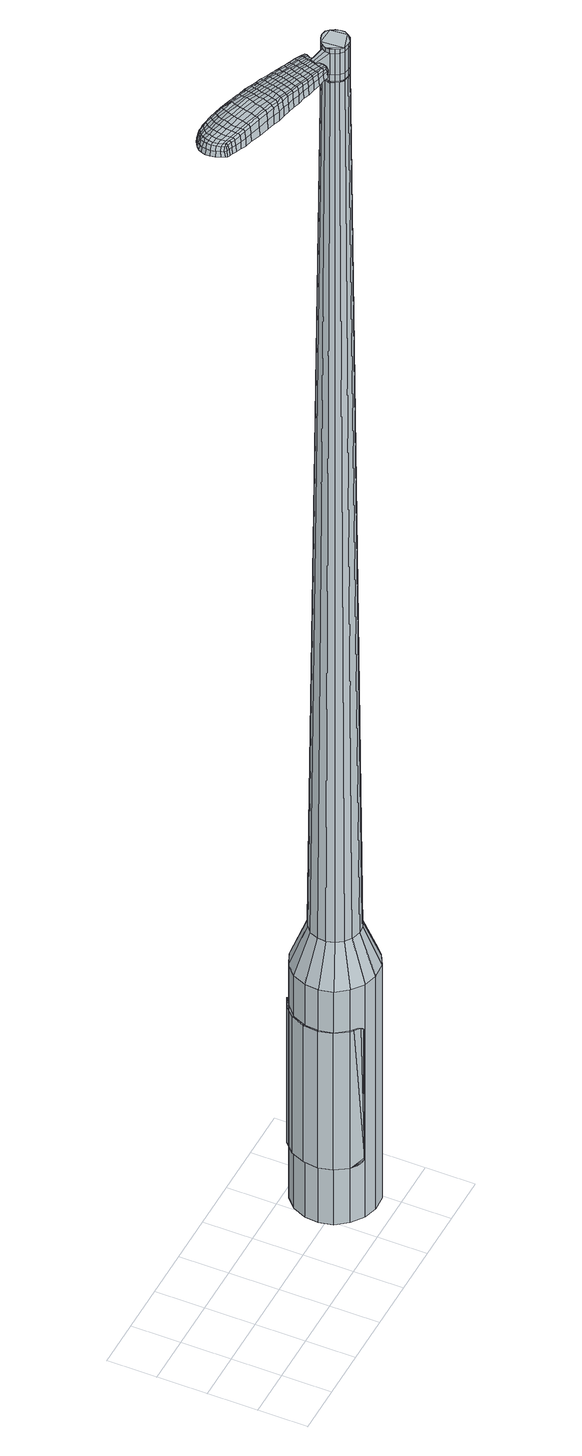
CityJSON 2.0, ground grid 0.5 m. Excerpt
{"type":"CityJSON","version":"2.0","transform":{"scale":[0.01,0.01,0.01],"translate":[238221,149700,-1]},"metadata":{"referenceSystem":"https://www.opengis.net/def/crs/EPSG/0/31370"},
"CityObjects":{
"object1":{"type":"GenericCityObject","attributes":{"cluster":1022,"mean_distance_to_centroid":0.254,"new_centroid_x":238223.39,"new_centroid_y":149700.61,"mean_distance_to_camera":6.33,"H1":35.44,"H2":22.67,"Z_final":110.76,"cluster2":-1,"proj_x":238223.89,"proj_y":149698.76,"id_line":48023,"bearing_l":74.72,"distance":1.91,"orientation":"left","G_obj":164.72},"geometry":[{"type":"MultiSurface","lod":"2","boundaries":[[[0,1,2,3]],[[1,4,5,2]],[[4,6,7,5]],[[6,8,9,7]],[[8,10,11,9]],[[10,12,13,11]],[[12,14,15,13]],[[14,16,17,15]],[[16,18,19,17]],[[18,20,21,19]],[[20,22,23,21]],[[22,24,25,23]],[[24,26,27,25]],[[26,28,29,27]],[[28,30,31,29]],[[30,32,33,31]],[[32,34,35,33]],[[34,0,3,35]],[[36,37,38,39]],[[38,40,41,42]],[[41,43,42]],[[42,44,45,46]],[[45,47,46]],[[46,48,49,50]],[[49,51,50]],[[42,46,50,38]],[[50,52,39,38]],[[53,36,39]],[[2,5,7,35]],[[7,9,11,15]],[[11,13,15]],[[15,17,19,23]],[[19,21,23]],[[23,25,27,31]],[[27,29,31]],[[15,23,31,7]],[[31,33,35,7]],[[3,2,35]],[[1,0,54,55]],[[0,34,56,54]],[[34,32,57,56]],[[32,30,58,57]],[[30,28,59,58]],[[28,26,60,59]],[[26,24,61,60]],[[24,22,62,61]],[[22,20,63,62]],[[20,18,64,63]],[[18,16,65,64]],[[16,14,66,65]],[[14,12,67,66]],[[12,10,68,67]],[[10,8,69,68]],[[8,6,70,69]],[[6,4,71,70]],[[4,1,55,71]],[[55,54,72,73]],[[54,56,74,72]],[[56,57,75,74]],[[57,58,76,75]],[[58,59,77,76]],[[59,60,78,77]],[[60,61,79,78]],[[61,62,80,79]],[[62,63,81,80]],[[63,64,82,81]],[[64,65,83,82]],[[65,66,84,83]],[[66,67,85,84]],[[67,68,86,85]],[[68,69,87,86]],[[69,70,88,87]],[[70,71,89,88]],[[71,55,73,89]],[[72,90,91,73]],[[92,93,90,72]],[[75,94,93,92]],[[95,96,94,75]],[[97,98,96,95]],[[99,100,98,97]],[[101,102,100,99]],[[103,104,102,101]],[[105,106,104,103]],[[107,108,106,105]],[[83,109,108,107]],[[84,110,109,83]],[[111,112,110,84]],[[113,114,112,111]],[[115,116,114,113]],[[117,118,116,115]],[[119,120,118,117]],[[73,91,120,119]],[[121,122,123,124]],[[125,121,124,126]],[[127,125,126,128]],[[129,127,128,130]],[[131,129,130,132]],[[133,131,132,134]],[[135,133,134,136]],[[137,135,136,138]],[[139,137,138,140]],[[141,139,140,142]],[[143,141,142,144]],[[145,143,144,146]],[[147,145,146,148]],[[149,147,148,150]],[[151,149,150,152]],[[153,151,152,154]],[[74,92,72]],[[74,75,92]],[[76,95,75]],[[76,77,97,95]],[[77,78,99,97]],[[78,79,101,99]],[[79,80,103,101]],[[80,81,105,103]],[[81,82,107,105]],[[82,83,107]],[[85,111,84]],[[85,86,113,111]],[[86,87,115,113]],[[87,88,117,115]],[[88,89,119,117]],[[89,73,119]],[[155,120,91]],[[155,156,118,120]],[[156,157,116,118]],[[157,158,114,116]],[[158,159,112,114]],[[159,110,112]],[[160,108,109]],[[160,161,106,108]],[[161,162,104,106]],[[162,163,102,104]],[[163,164,100,102]],[[164,165,98,100]],[[165,166,96,98]],[[166,94,96]],[[167,93,94]],[[167,90,93]],[[39,52,153,168]],[[91,90,169,154]],[[53,39,168,122]],[[90,167,123,169]],[[36,53,122,121]],[[167,94,124,123]],[[37,36,121,125]],[[94,166,126,124]],[[38,37,125,127]],[[166,165,128,126]],[[40,38,127,129]],[[165,164,130,128]],[[41,40,129,131]],[[164,163,132,130]],[[43,41,131,133]],[[163,162,134,132]],[[42,43,133,135]],[[162,161,136,134]],[[44,42,135,137]],[[161,160,138,136]],[[45,44,137,139]],[[160,109,140,138]],[[47,45,139,141]],[[109,110,142,140]],[[46,47,141,143]],[[110,159,144,142]],[[48,46,143,145]],[[159,158,146,144]],[[49,48,145,147]],[[158,157,148,146]],[[51,49,147,149]],[[157,156,150,148]],[[50,51,149,151]],[[156,155,152,150]],[[52,50,151,153]],[[155,91,154,152]],[[153,154,170,171]],[[154,169,172,170]],[[169,123,173,172]],[[123,122,174,173]],[[122,168,175,174]],[[168,153,171,175]],[[176,177,178,179]],[[180,176,179,181]],[[176,180,182,183]],[[177,176,183,184]],[[185,186,187,188]],[[189,185,188,190]],[[185,189,191,192]],[[186,185,192,193]],[[194,195,196,197]],[[198,194,197,199]],[[194,198,200,201]],[[195,194,201,202]],[[203,204,205,206]],[[207,203,206,208]],[[203,207,209,210]],[[204,203,210,211]],[[212,213,214,215]],[[216,212,215,217]],[[212,216,218,219]],[[213,212,219,220]],[[221,222,223,224]],[[225,221,224,226]],[[221,225,227,228]],[[222,221,228,229]],[[230,231,232,233]],[[222,230,233,223]],[[230,222,229,234]],[[231,230,234,235]],[[236,237,238,239]],[[231,236,239,232]],[[236,231,235,240]],[[237,236,240,241]],[[242,180,181,243]],[[237,242,243,238]],[[242,237,241,244]],[[180,242,244,182]],[[245,246,247,248]],[[249,245,248,250]],[[245,249,251,252]],[[246,245,252,253]],[[254,255,256,257]],[[246,254,257,247]],[[254,246,253,258]],[[255,254,258,259]],[[260,261,262,263]],[[255,260,263,256]],[[260,255,259,264]],[[261,260,264,265]],[[266,267,268,269]],[[261,266,269,262]],[[266,261,265,270]],[[267,266,270,271]],[[272,177,184,273]],[[267,272,273,268]],[[272,267,271,274]],[[177,272,274,178]],[[275,276,277,278]],[[279,275,278,280]],[[275,279,281,282]],[[276,275,282,283]],[[284,285,286,287]],[[276,284,287,277]],[[284,276,283,288]],[[285,284,288,289]],[[290,291,292,293]],[[285,290,293,286]],[[290,285,289,294]],[[291,290,294,295]],[[296,189,190,297]],[[291,296,297,292]],[[296,291,295,298]],[[189,296,298,191]],[[299,300,301,302]],[[303,299,302,304]],[[299,303,305,306]],[[300,299,306,307]],[[308,309,310,311]],[[300,308,311,301]],[[308,300,307,312]],[[309,308,312,313]],[[314,315,316,317]],[[309,314,317,310]],[[314,309,313,318]],[[315,314,318,319]],[[320,321,322,323]],[[315,320,323,316]],[[320,315,319,324]],[[321,320,324,325]],[[326,186,193,327]],[[321,326,327,322]],[[326,321,325,328]],[[186,326,328,187]],[[329,215,214,330]],[[331,329,330,332]],[[329,331,333,334]],[[215,329,334,217]],[[335,331,332,336]],[[337,335,336,338]],[[335,337,339,340]],[[331,335,340,333]],[[341,337,338,342]],[[343,341,342,344]],[[341,343,345,346]],[[337,341,346,339]],[[347,343,344,348]],[[349,347,348,350]],[[347,349,351,352]],[[343,347,352,345]],[[353,349,350,354]],[[204,353,354,205]],[[353,204,211,355]],[[349,353,355,351]],[[356,357,202,201]],[[358,356,201,200]],[[356,358,359,360]],[[357,356,360,361]],[[362,363,361,360]],[[364,362,360,359]],[[362,364,365,366]],[[363,362,366,367]],[[368,369,367,366]],[[370,368,366,365]],[[368,370,371,372]],[[369,368,372,373]],[[374,375,373,372]],[[376,374,372,371]],[[374,376,209,207]],[[375,374,207,208]],[[377,378,379,380]],[[279,377,380,281]],[[377,279,280,381]],[[378,377,381,382]],[[383,198,199,384]],[[378,383,384,379]],[[383,378,382,385]],[[198,383,385,200]],[[386,387,388,389]],[[225,386,389,227]],[[386,225,226,390]],[[387,386,390,391]],[[392,393,394,395]],[[387,392,395,388]],[[392,387,391,396]],[[393,392,396,397]],[[398,195,202,399]],[[393,398,399,394]],[[398,393,397,400]],[[195,398,400,196]],[[401,402,403,404]],[[183,401,404,184]],[[401,183,182,405]],[[402,401,405,406]],[[407,408,409,410]],[[402,407,410,403]],[[407,402,406,411]],[[408,407,411,412]],[[413,206,205,414]],[[408,413,414,409]],[[413,408,412,415]],[[206,413,415,208]],[[416,417,418,419]],[[188,416,419,190]],[[416,188,187,420]],[[417,416,420,421]],[[422,210,209,423]],[[417,422,423,418]],[[422,417,421,424]],[[210,422,424,211]],[[425,426,427,428]],[[303,425,428,305]],[[425,303,304,429]],[[426,425,429,430]],[[431,216,217,432]],[[426,431,432,427]],[[431,426,430,433]],[[216,431,433,218]],[[434,435,436,437]],[[249,434,437,251]],[[434,249,250,438]],[[435,434,438,439]],[[440,441,442,443]],[[435,440,443,436]],[[440,435,439,444]],[[441,440,444,445]],[[446,213,220,447]],[[441,446,447,442]],[[446,441,445,448]],[[213,446,448,214]],[[449,450,439,438]],[[248,449,438,250]],[[449,248,247,451]],[[450,449,451,452]],[[453,454,445,444]],[[450,453,444,439]],[[453,450,452,455]],[[454,453,455,456]],[[457,330,214,448]],[[454,457,448,445]],[[457,454,456,458]],[[330,457,458,332]],[[459,460,461,462]],[[306,459,462,307]],[[459,306,305,428]],[[460,459,428,427]],[[463,334,333,464]],[[460,463,464,461]],[[463,460,427,432]],[[334,463,432,217]],[[465,466,452,451]],[[257,465,451,247]],[[465,257,256,467]],[[466,465,467,468]],[[469,470,456,455]],[[466,469,455,452]],[[469,466,468,471]],[[470,469,471,472]],[[473,336,332,458]],[[470,473,458,456]],[[473,470,472,474]],[[336,473,474,338]],[[475,476,477,478]],[[312,475,478,313]],[[475,312,307,462]],[[476,475,462,461]],[[479,340,339,480]],[[476,479,480,477]],[[479,476,461,464]],[[340,479,464,333]],[[481,482,468,467]],[[263,481,467,256]],[[481,263,262,483]],[[482,481,483,484]],[[485,486,472,471]],[[482,485,471,468]],[[485,482,484,487]],[[486,485,487,488]],[[489,342,338,474]],[[486,489,474,472]],[[489,486,488,490]],[[342,489,490,344]],[[491,492,493,494]],[[318,491,494,319]],[[491,318,313,478]],[[492,491,478,477]],[[495,346,345,496]],[[492,495,496,493]],[[495,492,477,480]],[[346,495,480,339]],[[497,498,484,483]],[[269,497,483,262]],[[497,269,268,499]],[[498,497,499,500]],[[501,502,488,487]],[[498,501,487,484]],[[501,498,500,503]],[[502,501,503,504]],[[505,348,344,490]],[[502,505,490,488]],[[505,502,504,506]],[[348,505,506,350]],[[507,508,509,510]],[[324,507,510,325]],[[507,324,319,494]],[[508,507,494,493]],[[511,352,351,512]],[[508,511,512,509]],[[511,508,493,496]],[[352,511,496,345]],[[513,514,500,499]],[[273,513,499,268]],[[513,273,184,404]],[[514,513,404,403]],[[515,516,504,503]],[[514,515,503,500]],[[515,514,403,410]],[[516,515,410,409]],[[517,354,350,506]],[[516,517,506,504]],[[517,516,409,414]],[[354,517,414,205]],[[518,519,421,420]],[[328,518,420,187]],[[518,328,325,510]],[[519,518,510,509]],[[520,355,211,424]],[[519,520,424,421]],[[520,519,509,512]],[[355,520,512,351]],[[521,522,382,381]],[[278,521,381,280]],[[521,278,277,523]],[[522,521,523,524]],[[525,358,200,385]],[[522,525,385,382]],[[525,522,524,526]],[[358,525,526,359]],[[527,528,529,530]],[[228,527,530,229]],[[527,228,227,389]],[[528,527,389,388]],[[531,532,533,534]],[[528,531,534,529]],[[531,528,388,395]],[[532,531,395,394]],[[535,357,361,536]],[[532,535,536,533]],[[535,532,394,399]],[[357,535,399,202]],[[537,538,524,523]],[[287,537,523,277]],[[537,287,286,539]],[[538,537,539,540]],[[541,364,359,526]],[[538,541,526,524]],[[541,538,540,542]],[[364,541,542,365]],[[543,544,545,546]],[[234,543,546,235]],[[543,234,229,530]],[[544,543,530,529]],[[547,548,549,550]],[[544,547,550,545]],[[547,544,529,534]],[[548,547,534,533]],[[551,363,367,552]],[[548,551,552,549]],[[551,548,533,536]],[[363,551,536,361]],[[553,554,540,539]],[[293,553,539,286]],[[553,293,292,555]],[[554,553,555,556]],[[557,370,365,542]],[[554,557,542,540]],[[557,554,556,558]],[[370,557,558,371]],[[559,560,561,562]],[[240,559,562,241]],[[559,240,235,546]],[[560,559,546,545]],[[563,564,565,566]],[[560,563,566,561]],[[563,560,545,550]],[[564,563,550,549]],[[567,369,373,568]],[[564,567,568,565]],[[567,564,549,552]],[[369,567,552,367]],[[569,570,556,555]],[[297,569,555,292]],[[569,297,190,419]],[[570,569,419,418]],[[571,376,371,558]],[[570,571,558,556]],[[571,570,418,423]],[[376,571,423,209]],[[572,573,406,405]],[[244,572,405,182]],[[572,244,241,562]],[[573,572,562,561]],[[574,575,412,411]],[[573,574,411,406]],[[574,573,561,566]],[[575,574,566,565]],[[576,375,208,415]],[[575,576,415,412]],[[576,575,565,568]],[[375,576,568,373]],[[577,578,579,580]],[[580,579,581,582]],[[583,581,579,584]],[[584,579,578,585]],[[586,587,588,589]],[[589,588,590,591]],[[592,590,588,593]],[[593,588,587,594]],[[595,596,597,598]],[[598,597,599,600]],[[601,599,597,602]],[[602,597,596,603]],[[604,605,606,607]],[[607,606,608,609]],[[610,608,606,611]],[[611,606,605,612]],[[613,614,615,616]],[[616,615,617,618]],[[619,617,615,620]],[[620,615,614,621]],[[622,623,624,625]],[[625,624,626,627]],[[628,626,624,629]],[[629,624,623,630]],[[631,632,633,634]],[[634,633,623,622]],[[630,623,633,635]],[[635,633,632,636]],[[637,638,639,640]],[[640,639,632,631]],[[636,632,639,641]],[[641,639,638,642]],[[582,581,643,644]],[[644,643,638,637]],[[642,638,643,645]],[[645,643,581,583]],[[646,647,648,649]],[[649,648,650,651]],[[652,650,648,653]],[[653,648,647,654]],[[655,656,657,658]],[[658,657,647,646]],[[654,647,657,659]],[[659,657,656,660]],[[661,662,663,664]],[[664,663,656,655]],[[660,656,663,665]],[[665,663,662,666]],[[667,668,669,670]],[[670,669,662,661]],[[666,662,669,671]],[[671,669,668,672]],[[585,578,673,674]],[[674,673,668,667]],[[672,668,673,675]],[[675,673,578,577]],[[676,677,678,679]],[[679,678,680,681]],[[682,680,678,683]],[[683,678,677,684]],[[685,686,687,688]],[[688,687,677,676]],[[684,677,687,689]],[[689,687,686,690]],[[691,692,693,694]],[[694,693,686,685]],[[690,686,693,695]],[[695,693,692,696]],[[591,590,697,698]],[[698,697,692,691]],[[696,692,697,699]],[[699,697,590,592]],[[700,701,702,703]],[[703,702,704,705]],[[706,704,702,707]],[[707,702,701,708]],[[709,710,711,712]],[[712,711,701,700]],[[708,701,711,713]],[[713,711,710,714]],[[715,716,717,718]],[[718,717,710,709]],[[714,710,717,719]],[[719,717,716,720]],[[721,722,723,724]],[[724,723,716,715]],[[720,716,723,725]],[[725,723,722,726]],[[594,587,727,728]],[[728,727,722,721]],[[726,722,727,729]],[[729,727,587,586]],[[613,616,730,731]],[[731,730,732,733]],[[734,732,730,735]],[[735,730,616,618]],[[733,732,736,737]],[[737,736,738,739]],[[740,738,736,741]],[[741,736,732,734]],[[739,738,742,743]],[[743,742,744,745]],[[746,744,742,747]],[[747,742,738,740]],[[745,744,748,749]],[[749,748,750,751]],[[752,750,748,753]],[[753,748,744,746]],[[751,750,754,755]],[[755,754,605,604]],[[612,605,754,756]],[[756,754,750,752]],[[603,757,758,602]],[[602,758,759,601]],[[760,759,758,761]],[[761,758,757,762]],[[762,763,764,761]],[[761,764,765,760]],[[766,765,764,767]],[[767,764,763,768]],[[768,769,770,767]],[[767,770,771,766]],[[772,771,770,773]],[[773,770,769,774]],[[774,775,776,773]],[[773,776,777,772]],[[610,777,776,608]],[[608,776,775,609]],[[778,779,780,781]],[[781,780,680,682]],[[681,680,780,782]],[[782,780,779,783]],[[600,599,784,785]],[[785,784,779,778]],[[783,779,784,786]],[[786,784,599,601]],[[787,788,789,790]],[[790,789,626,628]],[[627,626,789,791]],[[791,789,788,792]],[[793,794,795,796]],[[796,795,788,787]],[[792,788,795,797]],[[797,795,794,798]],[[603,596,799,800]],[[800,799,794,793]],[[798,794,799,801]],[[801,799,596,595]],[[802,803,804,805]],[[805,804,584,585]],[[583,584,804,806]],[[806,804,803,807]],[[808,809,810,811]],[[811,810,803,802]],[[807,803,810,812]],[[812,810,809,813]],[[604,607,814,815]],[[815,814,809,808]],[[813,809,814,816]],[[816,814,607,609]],[[817,818,819,820]],[[820,819,589,591]],[[586,589,819,821]],[[821,819,818,822]],[[610,611,823,824]],[[824,823,818,817]],[[822,818,823,825]],[[825,823,611,612]],[[826,827,704,828]],[[828,704,706]],[[705,704,827,829]],[[618,617,830,831]],[[831,830,827,826]],[[829,827,830,832]],[[832,830,617,619]],[[833,834,835,836]],[[836,835,650,652]],[[651,650,835,837]],[[835,834,837]],[[838,839,840,841]],[[841,840,834,833]],[[837,834,840,842]],[[842,840,839,843]],[[621,614,844,845]],[[845,844,839,838]],[[843,839,844,846]],[[846,844,614,613]],[[847,848,837]],[[837,848,649,651]],[[646,649,848,849]],[[849,848,847,850]],[[843,851,852,842]],[[842,852,847,837]],[[850,847,852,853]],[[853,852,851,854]],[[613,731,855,846]],[[846,855,851,843]],[[854,851,855,856]],[[856,855,731,733]],[[857,858,859,860]],[[860,859,707,708]],[[706,707,859,828]],[[828,859,858,826]],[[734,735,861,862]],[[862,861,858,857]],[[826,858,861,831]],[[831,861,735,618]],[[850,863,864,849]],[[849,864,658,646]],[[655,658,864,865]],[[865,864,863,866]],[[854,867,868,853]],[[853,868,863,850]],[[866,863,868,869]],[[869,868,867,870]],[[733,737,871,856]],[[856,871,867,854]],[[870,867,871,872]],[[872,871,737,739]],[[873,874,875,876]],[[876,875,713,714]],[[708,713,875,860]],[[860,875,874,857]],[[740,741,877,878]],[[878,877,874,873]],[[857,874,877,862]],[[862,877,741,734]],[[866,879,880,865]],[[865,880,664,655]],[[661,664,880,881]],[[881,880,879,882]],[[870,883,884,869]],[[869,884,879,866]],[[882,879,884,885]],[[885,884,883,886]],[[739,743,887,872]],[[872,887,883,870]],[[886,883,887,888]],[[888,887,743,745]],[[889,890,891,892]],[[892,891,719,720]],[[714,719,891,876]],[[876,891,890,873]],[[746,747,893,894]],[[894,893,890,889]],[[873,890,893,878]],[[878,893,747,740]],[[882,895,896,881]],[[881,896,670,661]],[[667,670,896,897]],[[897,896,895,898]],[[886,899,900,885]],[[885,900,895,882]],[[898,895,900,901]],[[901,900,899,902]],[[745,749,903,888]],[[888,903,899,886]],[[902,899,903,904]],[[904,903,749,751]],[[905,906,907,908]],[[908,907,725,726]],[[720,725,907,892]],[[892,907,906,889]],[[752,753,909,910]],[[910,909,906,905]],[[889,906,909,894]],[[894,909,753,746]],[[898,911,912,897]],[[897,912,674,667]],[[585,674,912,805]],[[805,912,911,802]],[[902,913,914,901]],[[901,914,911,898]],[[802,911,914,811]],[[811,914,913,808]],[[751,755,915,904]],[[904,915,913,902]],[[808,913,915,815]],[[815,915,755,604]],[[822,916,917,821]],[[821,917,729,586]],[[726,729,917,908]],[[908,917,916,905]],[[612,756,918,825]],[[825,918,916,822]],[[905,916,918,910]],[[910,918,756,752]],[[783,919,920,782]],[[782,920,679,681]],[[676,679,920,921]],[[921,920,919,922]],[[601,759,923,786]],[[786,923,919,783]],[[922,919,923,924]],[[924,923,759,760]],[[925,926,927,928]],[[928,927,629,630]],[[628,629,927,790]],[[790,927,926,787]],[[929,930,931,932]],[[932,931,926,925]],[[787,926,931,796]],[[796,931,930,793]],[[762,757,933,934]],[[934,933,930,929]],[[793,930,933,800]],[[800,933,757,603]],[[922,935,936,921]],[[921,936,688,676]],[[685,688,936,937]],[[937,936,935,938]],[[760,765,939,924]],[[924,939,935,922]],[[938,935,939,940]],[[940,939,765,766]],[[941,942,943,944]],[[944,943,635,636]],[[630,635,943,928]],[[928,943,942,925]],[[945,946,947,948]],[[948,947,942,941]],[[925,942,947,932]],[[932,947,946,929]],[[768,763,949,950]],[[950,949,946,945]],[[929,946,949,934]],[[934,949,763,762]],[[938,951,952,937]],[[937,952,694,685]],[[691,694,952,953]],[[953,952,951,954]],[[766,771,955,940]],[[940,955,951,938]],[[954,951,955,956]],[[956,955,771,772]],[[957,958,959,960]],[[960,959,641,642]],[[636,641,959,944]],[[944,959,958,941]],[[961,962,963,964]],[[964,963,958,957]],[[941,958,963,948]],[[948,963,962,945]],[[774,769,965,966]],[[966,965,962,961]],[[945,962,965,950]],[[950,965,769,768]],[[954,967,968,953]],[[953,968,698,691]],[[591,698,968,820]],[[820,968,967,817]],[[772,777,969,956]],[[956,969,967,954]],[[817,967,969,824]],[[824,969,777,610]],[[807,970,971,806]],[[806,971,645,583]],[[642,645,971,960]],[[960,971,970,957]],[[813,972,973,812]],[[812,973,970,807]],[[957,970,973,964]],[[964,973,972,961]],[[609,775,974,816]],[[816,974,972,813]],[[961,972,974,966]],[[966,974,775,774]],[[577,580,179,178]],[[580,582,181,179]],[[592,593,192,191]],[[593,594,193,192]],[[595,598,197,196]],[[598,600,199,197]],[[619,620,219,218]],[[620,621,220,219]],[[622,625,224,223]],[[625,627,226,224]],[[631,634,233,232]],[[634,622,223,233]],[[637,640,239,238]],[[640,631,232,239]],[[582,644,243,181]],[[644,637,238,243]],[[652,653,252,251]],[[653,654,253,252]],[[654,659,258,253]],[[659,660,259,258]],[[660,665,264,259]],[[665,666,265,264]],[[666,671,270,265]],[[671,672,271,270]],[[672,675,274,271]],[[675,577,178,274]],[[682,683,282,281]],[[683,684,283,282]],[[684,689,288,283]],[[689,690,289,288]],[[690,695,294,289]],[[695,696,295,294]],[[696,699,298,295]],[[699,592,191,298]],[[700,703,302,301]],[[703,705,304,302]],[[709,712,311,310]],[[712,700,301,311]],[[715,718,317,316]],[[718,709,310,317]],[[721,724,323,322]],[[724,715,316,323]],[[594,728,327,193]],[[728,721,322,327]],[[778,781,380,379]],[[781,682,281,380]],[[600,785,384,199]],[[785,778,379,384]],[[627,791,390,226]],[[791,792,391,390]],[[792,797,396,391]],[[797,798,397,396]],[[798,801,400,397]],[[801,595,196,400]],[[705,429,304]],[[705,829,430,429]],[[829,832,433,430]],[[832,619,218,433]],[[833,836,437,436]],[[836,652,251,437]],[[838,841,443,442]],[[841,833,436,443]],[[621,845,447,220]],[[845,838,442,447]],[[975,976,977,978]],[[979,980,978,977]],[[981,982,983,984]],[[985,986,987,988]],[[976,989,990,977]],[[991,979,977,990]],[[992,981,984,993]],[[994,995,986,985]],[[989,996,997,990]],[[997,998,991,990]],[[999,992,993,1000]],[[1001,995,994,1002]],[[996,1003,1004,997]],[[1004,1005,998,997]],[[1006,999,1000,1007]],[[1008,1001,1002,1009]],[[1010,1011,1012,1013]],[[1014,1015,1011,1010]],[[1014,1016,1017,1015]],[[1016,1018,1019,1017]],[[1020,1021,1022,1023]],[[1024,1025,1021,1020]],[[1026,1027,1025,1024]],[[1028,1029,1027,1026]],[[1023,1012,1011,1020]],[[1020,1011,1015,1024]],[[1015,1017,1026,1024]],[[1017,1019,1028,1026]],[[984,983,980,979]],[[993,984,979,991]],[[998,1000,993,991]],[[1005,1007,1000,998]],[[985,988,982,981]],[[994,985,981,992]],[[1002,994,992,999]],[[1009,1002,999,1006]],[[986,1010,1013,987]],[[995,1014,1010,986]],[[1016,1014,995,1001]],[[1018,1016,1001,1008]],[[1030,1031,1032,1033]],[[1032,1034,1035,1036]],[[1032,1036,1037,1038]],[[1032,1038,1033]],[[1039,1030,1033,1040]],[[1041,1040,1033,1042]],[[1043,1042,1033]],[[1044,1032,1031,1045]],[[1046,1044,1045,1047]],[[1048,1046,1047,1049]],[[1050,1048,1049,1051]],[[1052,1050,1051,1053]],[[1053,1054,1055,1056]],[[1053,1056,1057,1058]],[[1053,1058,1059,1060]],[[1059,1061,1062,1063]],[[1059,1063,1064,1065]],[[1059,1065,1060]],[[1053,1060,1052]],[[1066,1067,1031,1030]],[[1068,1069,1034,1032]],[[1070,1071,1043,1033]],[[1067,1072,1045,1031]],[[1073,1068,1032,1044]],[[1072,1074,1047,1045]],[[1075,1073,1044,1046]],[[1074,1076,1049,1047]],[[1077,1075,1046,1048]],[[1076,1078,1051,1049]],[[1079,1077,1048,1050]],[[1078,1080,1053,1051]],[[1081,1079,1050,1052]],[[1080,1082,1054,1053]],[[1083,1084,1061,1059]],[[1085,1081,1052,1060]],[[1055,1054,1082,1086]],[[1056,1055,1086,1087]],[[1057,1056,1087,1088]],[[1058,1057,1088,1089]],[[1059,1058,1089,1083]],[[1090,1066,1030,1039]],[[1091,1090,1039,1040]],[[1092,1091,1040,1041]],[[1093,1092,1041,1042]],[[1071,1093,1042,1043]],[[1035,1034,1069,1094]],[[1062,1061,1084,1095]],[[1036,1035,1094,1096]],[[1037,1036,1096,1097]],[[1038,1037,1097,1098]],[[1033,1038,1098,1070]],[[1063,1062,1095,1099]],[[1064,1063,1099,1100]],[[1065,1064,1100,1101]],[[1060,1065,1101,1085]]]}]}
},
"vertices":[
[196,70,384],[202,84,384],[202,84,96],[196,70,96],[213,94,384],[213,94,96],[226,100,384],[226,100,96],[241,101,384],[241,101,96],[255,98,384],[255,98,96],[267,89,384],[267,89,96],[275,77,384],[275,77,96],[279,63,384],[279,63,96],[278,48,384],[278,48,96],[271,35,384],[271,35,96],[261,25,384],[261,25,96],[248,18,384],[248,18,96],[233,17,384],[233,17,96],[219,21,384],[219,21,96],[207,30,384],[207,30,96],[198,42,384],[198,42,96],[195,56,384],[195,56,96],[225,54,1524],[227,50,1524],[231,47,1524],[224,63,1524],[236,46,1524],[240,46,1524],[248,52,1524],[245,48,1524],[250,56,1524],[250,60,1524],[246,69,1524],[249,65,1524],[243,72,1524],[238,73,1524],[229,70,1524],[233,72,1524],[226,67,1524],[223,58,1524],[213,66,429],[216,74,429],[212,57,429],[214,49,429],[219,42,429],[226,37,429],[235,34,429],[243,35,429],[251,39,429],[257,45,429],[261,53,429],[262,61,429],[260,70,429],[255,77,429],[248,82,429],[239,84,429],[230,84,429],[223,80,429],[224,63,1483],[226,67,1483],[223,58,1483],[225,54,1483],[227,50,1483],[231,47,1483],[236,46,1483],[240,46,1483],[245,48,1483],[248,52,1483],[250,56,1483],[250,60,1483],[249,65,1483],[246,69,1483],[243,72,1483],[238,73,1483],[233,72,1483],[229,70,1483],[224,63,1485],[226,67,1485],[224,58,1483],[224,58,1485],[225,54,1485],[228,50,1483],[228,50,1485],[231,48,1483],[231,48,1485],[236,47,1483],[236,47,1485],[240,47,1483],[240,47,1485],[244,49,1483],[244,49,1485],[247,52,1483],[247,52,1485],[249,56,1483],[249,56,1485],[250,60,1485],[249,65,1485],[246,68,1483],[246,68,1485],[242,71,1483],[242,71,1485],[238,72,1483],[238,72,1485],[234,72,1483],[234,72,1485],[230,70,1483],[230,70,1485],[225,54,1519],[223,58,1519],[223,58,1493],[225,54,1493],[227,50,1519],[227,50,1493],[231,47,1519],[231,47,1493],[236,46,1519],[236,46,1493],[240,46,1519],[240,46,1493],[245,48,1519],[245,48,1493],[248,52,1519],[248,52,1493],[250,56,1519],[250,56,1493],[250,60,1519],[250,60,1493],[249,65,1519],[249,65,1493],[246,69,1519],[246,69,1493],[243,72,1519],[243,72,1493],[238,73,1519],[238,73,1493],[233,72,1519],[233,72,1493],[229,70,1519],[229,70,1493],[226,67,1519],[226,67,1493],[229,70,1485],[233,72,1485],[238,73,1485],[243,72,1485],[246,69,1485],[250,56,1485],[248,52,1485],[245,48,1485],[240,46,1485],[236,46,1485],[231,47,1485],[227,50,1485],[223,58,1485],[224,63,1519],[224,63,1493],[207,71,1513],[207,71,1518],[206,68,1513],[205,65,1513],[205,65,1518],[206,68,1518],[140,106,1519],[146,104,1518],[145,106,1509],[139,108,1510],[131,109,1519],[130,111,1510],[132,107,1526],[140,104,1525],[147,102,1525],[129,69,1519],[136,67,1518],[137,69,1525],[131,70,1525],[121,71,1519],[122,72,1526],[119,70,1510],[127,68,1510],[134,66,1509],[63,105,1519],[64,109,1519],[63,109,1513],[62,106,1513],[63,101,1519],[62,101,1513],[65,101,1524],[65,105,1524],[66,108,1524],[134,86,1530],[142,84,1529],[142,87,1529],[135,89,1530],[126,88,1531],[127,92,1531],[125,85,1530],[134,82,1530],[141,80,1529],[212,65,1512],[213,67,1512],[212,68,1517],[211,65,1517],[212,62,1512],[210,62,1517],[211,62,1506],[212,65,1506],[212,68,1506],[82,120,1519],[85,120,1519],[85,122,1512],[82,122,1512],[80,121,1518],[79,122,1512],[80,120,1522],[82,119,1523],[85,119,1524],[90,119,1519],[96,118,1519],[95,120,1512],[89,121,1512],[90,118,1524],[96,117,1525],[101,117,1519],[109,115,1519],[108,117,1511],[101,119,1511],[102,115,1526],[109,113,1526],[120,112,1519],[119,114,1510],[121,110,1526],[210,83,1513],[202,85,1513],[203,84,1518],[210,81,1517],[215,81,1512],[214,80,1516],[214,82,1506],[209,84,1507],[202,86,1507],[195,88,1514],[188,90,1515],[189,89,1520],[196,86,1519],[195,89,1507],[187,92,1507],[181,92,1515],[174,95,1516],[175,93,1522],[182,91,1521],[180,94,1508],[173,96,1508],[167,97,1517],[160,99,1517],[161,98,1524],[168,95,1523],[166,99,1508],[159,101,1509],[153,102,1518],[154,100,1524],[152,104,1509],[72,86,1519],[75,85,1519],[76,86,1524],[72,87,1523],[70,87,1518],[71,88,1522],[69,86,1512],[71,85,1512],[74,84,1512],[79,83,1519],[85,81,1519],[86,82,1525],[80,84,1524],[78,82,1512],[83,80,1512],[91,79,1519],[98,77,1519],[99,78,1526],[92,80,1526],[89,78,1511],[97,76,1511],[109,74,1519],[111,75,1526],[108,73,1510],[201,54,1513],[194,55,1513],[193,54,1507],[200,53,1507],[207,53,1512],[206,52,1506],[206,54,1516],[202,54,1517],[195,56,1518],[187,57,1514],[179,58,1515],[178,57,1507],[185,56,1507],[188,58,1519],[180,59,1520],[172,60,1515],[165,61,1516],[163,60,1508],[171,59,1508],[173,61,1521],[166,62,1522],[157,63,1517],[150,64,1517],[149,63,1509],[156,62,1508],[159,64,1523],[152,66,1524],[143,66,1518],[141,65,1509],[144,67,1524],[206,67,1519],[207,69,1519],[199,69,1520],[200,71,1520],[198,66,1520],[205,64,1519],[192,71,1522],[192,73,1522],[184,72,1523],[185,75,1523],[184,69,1523],[191,68,1521],[177,74,1524],[178,77,1524],[170,76,1525],[171,79,1525],[169,73,1525],[176,71,1524],[163,78,1526],[164,81,1526],[156,80,1527],[157,83,1527],[155,77,1527],[162,75,1526],[149,82,1528],[150,85,1528],[148,79,1528],[67,104,1527],[68,108,1527],[67,100,1526],[72,99,1527],[72,103,1528],[73,106,1528],[78,101,1529],[79,105,1529],[78,97,1528],[84,95,1530],[85,99,1530],[86,103,1530],[92,97,1531],[93,101,1531],[91,93,1530],[100,91,1531],[101,95,1531],[102,98,1531],[113,92,1531],[114,95,1531],[112,88,1531],[68,89,1518],[66,92,1519],[65,91,1513],[67,88,1513],[69,89,1523],[68,92,1523],[64,96,1519],[63,96,1513],[66,96,1524],[77,120,1518],[75,119,1518],[76,118,1523],[78,119,1523],[77,121,1513],[74,120,1513],[71,117,1519],[68,115,1519],[70,114,1524],[73,117,1523],[71,118,1513],[68,116,1513],[66,112,1519],[67,112,1524],[65,113,1513],[140,103,1528],[139,101,1528],[146,99,1528],[147,101,1527],[132,105,1528],[131,104,1529],[138,98,1529],[137,95,1530],[144,93,1529],[145,96,1528],[130,101,1529],[129,98,1530],[136,92,1530],[143,90,1529],[128,95,1531],[131,72,1528],[132,74,1529],[123,76,1529],[123,74,1528],[138,70,1527],[139,72,1528],[133,78,1529],[124,80,1530],[140,76,1528],[209,53,1512],[210,55,1512],[209,56,1517],[208,54,1517],[208,53,1506],[209,55,1506],[211,58,1512],[210,59,1517],[210,58,1506],[216,79,1512],[216,77,1512],[215,78,1506],[216,80,1506],[215,79,1517],[215,77,1517],[215,75,1512],[215,73,1512],[214,73,1506],[215,76,1506],[214,75,1517],[213,73,1517],[214,70,1512],[213,70,1506],[213,70,1517],[210,80,1519],[209,79,1519],[203,83,1520],[202,81,1520],[209,76,1519],[208,74,1519],[202,79,1520],[201,76,1520],[207,72,1519],[200,74,1520],[203,56,1519],[203,57,1519],[196,59,1520],[196,57,1520],[204,60,1519],[197,62,1520],[196,85,1521],[195,83,1521],[189,87,1522],[188,85,1522],[195,81,1521],[194,78,1521],[187,83,1522],[187,80,1523],[193,76,1522],[186,78,1523],[188,59,1521],[189,61,1521],[182,62,1522],[181,60,1522],[190,64,1521],[183,66,1522],[181,89,1523],[181,88,1523],[174,92,1524],[174,90,1524],[180,85,1523],[180,83,1524],[173,87,1525],[172,85,1525],[179,80,1524],[172,82,1525],[174,62,1523],[174,64,1523],[167,66,1524],[167,64,1524],[175,68,1524],[168,69,1525],[167,94,1525],[167,92,1525],[160,96,1526],[160,94,1526],[166,90,1526],[165,87,1526],[159,92,1527],[158,89,1527],[165,84,1526],[157,86,1527],[159,65,1525],[160,67,1525],[153,69,1526],[152,67,1526],[161,71,1526],[154,73,1527],[154,98,1527],[153,97,1527],[152,94,1527],[151,91,1528],[150,88,1528],[145,69,1527],[146,71,1527],[147,75,1528],[72,89,1525],[70,91,1525],[75,87,1526],[74,90,1526],[68,95,1526],[72,94,1527],[81,118,1525],[78,118,1525],[82,117,1526],[84,118,1525],[75,116,1525],[72,114,1526],[77,113,1527],[79,115,1526],[70,111,1526],[74,110,1527],[80,86,1526],[79,88,1527],[86,84,1527],[85,86,1528],[78,92,1528],[85,90,1529],[89,117,1526],[87,116,1527],[93,114,1528],[95,116,1527],[85,114,1527],[82,111,1528],[89,109,1529],[91,112,1528],[81,108,1528],[87,106,1530],[92,82,1528],[91,84,1529],[100,80,1528],[99,82,1529],[91,89,1529],[100,86,1530],[101,114,1528],[100,113,1528],[108,111,1529],[109,112,1528],[98,110,1529],[96,108,1530],[105,105,1530],[106,108,1530],[94,104,1530],[103,102,1531],[111,77,1529],[111,79,1529],[112,83,1530],[120,109,1528],[119,107,1529],[118,105,1530],[117,102,1530],[115,98,1531],[145,104,1509],[146,102,1518],[139,104,1518],[138,106,1509],[131,107,1519],[130,109,1510],[131,105,1525],[139,103,1525],[146,100,1525],[138,71,1525],[136,69,1518],[130,71,1518],[131,72,1525],[121,73,1519],[122,74,1525],[120,72,1510],[128,70,1509],[135,68,1509],[65,108,1513],[66,108,1519],[65,105,1519],[64,105,1513],[65,101,1519],[64,101,1513],[67,101,1524],[67,105,1524],[68,108,1524],[142,87,1528],[141,84,1528],[134,86,1529],[135,89,1529],[125,88,1529],[126,92,1529],[125,85,1529],[133,83,1529],[140,81,1528],[210,68,1516],[211,68,1512],[210,65,1512],[209,66,1516],[209,63,1512],[209,63,1516],[208,62,1506],[209,66,1506],[210,68,1506],[85,120,1512],[85,118,1519],[82,118,1518],[82,120,1512],[80,119,1518],[79,120,1512],[80,118,1522],[82,117,1523],[85,117,1523],[95,118,1512],[95,116,1519],[90,117,1519],[89,119,1512],[90,116,1524],[96,115,1525],[108,115,1511],[109,113,1519],[101,115,1519],[100,117,1511],[101,114,1525],[109,112,1526],[120,110,1519],[119,112,1510],[120,108,1526],[202,82,1518],[202,83,1513],[209,81,1513],[209,80,1517],[213,79,1512],[213,79,1515],[213,80,1506],[208,82,1506],[201,85,1507],[188,87,1520],[187,88,1514],[195,86,1514],[195,84,1519],[194,87,1507],[187,90,1507],[174,91,1522],[173,93,1516],[180,91,1515],[181,89,1521],[180,92,1508],[173,95,1508],[160,96,1523],[159,98,1517],[166,95,1516],[167,94,1522],[166,97,1508],[159,99,1508],[152,100,1517],[153,98,1524],[152,102,1509],[76,88,1523],[76,87,1519],[73,88,1518],[73,89,1523],[71,89,1518],[72,90,1522],[70,88,1512],[72,87,1512],[74,86,1512],[87,84,1525],[86,83,1519],[80,85,1519],[81,86,1524],[79,84,1512],[84,82,1512],[100,80,1526],[99,79,1519],[91,81,1519],[92,82,1525],[90,80,1511],[97,78,1511],[110,76,1519],[111,77,1526],[108,75,1510],[193,56,1507],[194,57,1513],[202,55,1513],[201,55,1506],[207,55,1512],[206,54,1506],[206,56,1515],[202,56,1517],[195,58,1518],[178,59,1507],[180,60,1514],[187,59,1514],[186,58,1507],[188,60,1519],[181,61,1520],[164,62,1508],[165,63,1516],[172,62,1515],[171,61,1508],[173,63,1521],[166,64,1522],[149,65,1508],[151,66,1517],[158,65,1516],[156,64,1508],[159,66,1522],[152,67,1523],[144,68,1517],[142,67,1509],[145,69,1524],[205,67,1518],[206,69,1518],[198,69,1519],[199,71,1519],[198,66,1519],[204,64,1518],[191,71,1520],[192,73,1520],[184,73,1521],[185,75,1521],[183,70,1521],[190,68,1520],[177,75,1523],[177,77,1523],[170,77,1524],[170,79,1524],[169,73,1524],[176,72,1523],[162,78,1525],[163,81,1525],[155,80,1526],[156,83,1526],[154,77,1526],[162,75,1525],[148,82,1527],[149,85,1527],[147,79,1527],[70,107,1526],[69,104,1526],[69,100,1525],[72,99,1526],[73,103,1526],[74,106,1526],[80,104,1528],[79,101,1528],[78,97,1527],[85,95,1528],[86,99,1529],[86,103,1529],[93,101,1530],[92,97,1530],[92,94,1529],[100,91,1530],[101,95,1530],[102,98,1530],[114,95,1530],[113,92,1530],[112,88,1530],[67,92,1513],[68,92,1518],[70,90,1518],[69,89,1512],[71,91,1523],[70,93,1523],[66,97,1519],[66,96,1513],[68,97,1523],[77,116,1523],[76,117,1518],[78,118,1518],[79,117,1523],[78,120,1512],[75,118,1512],[71,113,1523],[70,114,1519],[73,116,1519],[74,115,1523],[72,117,1513],[69,114,1513],[68,111,1519],[69,111,1524],[67,111,1513],[146,98,1527],[139,101,1527],[139,102,1527],[146,99,1526],[131,104,1527],[130,103,1528],[144,93,1528],[137,95,1528],[138,98,1528],[145,96,1527],[129,101,1528],[128,98,1529],[136,92,1529],[143,90,1528],[127,95,1529],[123,77,1528],[132,75,1527],[131,73,1527],[123,75,1527],[138,71,1526],[138,73,1527],[132,78,1528],[124,81,1528],[139,77,1527],[207,57,1516],[208,56,1512],[207,56,1516],[206,55,1506],[208,59,1512],[208,60,1516],[207,59,1506],[213,79,1506],[214,78,1512],[214,79,1512],[214,80,1506],[213,78,1516],[212,74,1506],[212,73,1512],[213,76,1512],[212,77,1506],[212,75,1516],[211,73,1516],[212,71,1512],[211,71,1506],[211,71,1516],[208,79,1518],[209,79,1518],[202,82,1519],[202,81,1519],[207,74,1518],[208,77,1518],[201,79,1519],[200,76,1519],[206,72,1518],[200,74,1519],[196,59,1519],[203,58,1518],[202,57,1518],[195,58,1519],[203,61,1518],[197,63,1519],[195,83,1520],[195,84,1520],[188,86,1521],[187,85,1521],[193,78,1520],[194,81,1520],[187,83,1521],[186,80,1521],[193,76,1520],[185,78,1521],[181,63,1521],[188,61,1520],[188,60,1520],[181,62,1521],[189,64,1520],[182,66,1521],[180,88,1522],[181,88,1522],[174,91,1523],[173,90,1523],[179,83,1522],[180,85,1522],[173,87,1523],[172,85,1524],[178,80,1523],[171,82,1524],[167,66,1523],[174,65,1522],[174,63,1522],[166,65,1523],[175,68,1522],[168,70,1523],[166,92,1524],[167,93,1524],[160,95,1525],[159,94,1525],[165,87,1525],[166,90,1524],[159,92,1525],[158,89,1526],[164,84,1525],[157,86,1526],[152,70,1525],[160,68,1524],[159,67,1524],[152,68,1525],[161,71,1524],[153,73,1525],[152,96,1526],[153,97,1526],[151,91,1527],[152,94,1526],[150,88,1527],[145,71,1526],[145,70,1526],[146,75,1526],[72,92,1524],[73,90,1524],[76,89,1525],[75,91,1525],[70,96,1525],[73,95,1525],[82,116,1525],[79,116,1524],[81,117,1524],[84,116,1525],[77,112,1526],[73,113,1525],[76,115,1524],[80,114,1525],[71,110,1525],[75,109,1526],[80,89,1526],[81,87,1526],[86,85,1526],[86,87,1527],[79,93,1526],[85,91,1527],[94,113,1527],[88,115,1526],[89,115,1526],[95,114,1526],[90,109,1528],[83,110,1527],[85,113,1526],[92,111,1527],[81,108,1527],[88,106,1528],[92,85,1527],[92,83,1527],[100,81,1527],[100,83,1528],[92,89,1528],[100,87,1529],[108,110,1528],[100,112,1527],[101,113,1527],[109,111,1527],[104,105,1529],[96,107,1529],[98,110,1528],[106,107,1528],[95,104,1529],[103,102,1530],[111,80,1528],[111,78,1528],[112,84,1529],[119,106,1528],[120,107,1528],[116,101,1529],[118,104,1529],[115,98,1530],[213,80,1508],[212,74,1508],[181,83,1509],[183,91,1509],[160,90,1510],[162,98,1510],[122,101,1512],[124,110,1512],[142,105,1511],[139,96,1511],[105,105,1513],[91,109,1514],[94,117,1514],[107,114,1513],[210,67,1508],[178,76,1509],[158,81,1510],[119,92,1512],[137,87,1511],[102,96,1513],[89,100,1514],[208,61,1508],[176,68,1509],[155,73,1510],[117,83,1512],[134,78,1511],[87,91,1514],[100,87,1513],[206,54,1508],[174,60,1509],[153,65,1510],[115,74,1512],[132,69,1511],[84,83,1514],[97,79,1513],[78,112,1514],[73,112,1514],[75,118,1514],[81,120,1514],[76,104,1514],[72,105,1514],[74,95,1514],[70,98,1514],[72,87,1514],[68,91,1514],[68,110,1515],[64,108,1515],[65,109,1515],[69,114,1515],[67,106,1515],[64,107,1515],[66,102,1515],[64,106,1515],[65,98,1515],[63,105,1515],[208,27,334],[205,29,334],[205,29,165],[217,21,171],[208,27,165],[211,25,165],[214,23,166],[215,22,167],[216,21,169],[211,25,334],[214,23,333],[215,22,332],[216,21,331],[217,21,328],[197,42,165],[197,42,334],[193,56,165],[193,56,334],[195,71,165],[195,71,334],[201,85,165],[201,85,334],[211,95,165],[211,95,334],[215,97,334],[219,99,334],[221,100,333],[223,101,332],[224,101,331],[225,102,328],[215,97,165],[225,102,171],[224,101,169],[223,101,167],[221,100,166],[219,99,165],[210,29,334],[207,31,334],[207,31,165],[210,29,165],[218,23,171],[218,23,328],[199,43,334],[199,43,165],[196,56,334],[196,56,165],[197,70,334],[197,70,165],[203,83,334],[203,83,165],[213,93,334],[213,93,165],[217,95,334],[226,99,328],[226,99,171],[217,95,165],[220,96,334],[223,97,333],[224,98,332],[225,99,331],[213,27,334],[215,25,333],[217,24,332],[218,23,331],[213,27,165],[225,99,169],[215,25,166],[217,24,167],[218,23,169],[224,98,167],[223,97,166],[220,96,165]
]}
